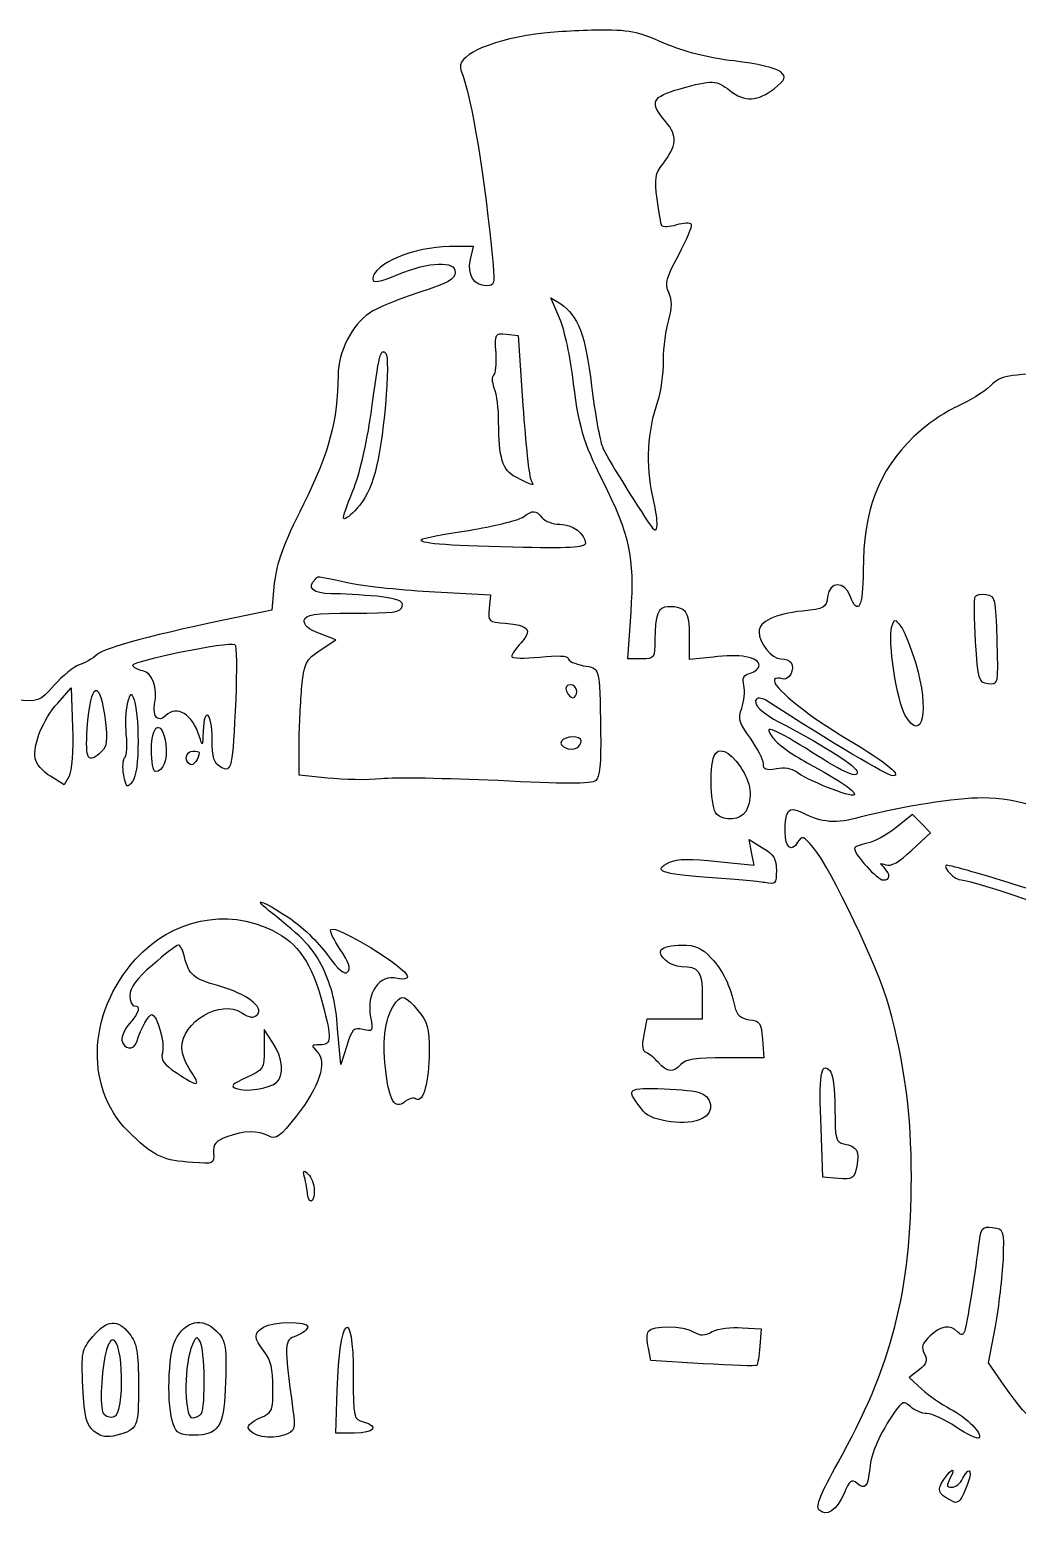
# Model space of a CAD drawing. Extents: x 0 to 1280, y 0 to 707.
# Drawn here: x 254.9 to 482.5, y 364.1 to 707 of the extents above; entities that cross this region are included whole.
import ezdxf

# ---------------------------------------------------------------- set-up
doc = ezdxf.new("R2010")
doc.units = 0
doc.layers.get('0').update_dxf_attribs({"linetype": 'CONTINUOUS'})

msp = doc.modelspace()

# ---------------------------------------------------------------- linework, layer by layer
at = {"color": 7}
for points in [[(371.5, 706)], [(336.9, 620.5)], [(373, 594.5)], [(328.5, 579.5)], [(477.8, 566.2)], [(459.1, 560.9)], [(302.4, 552.7)], [(378.6, 554.5)], [(272.4, 547.3)], [(279.9, 543)], [(286.3, 542.3)], [(377.5, 543)], [(294, 540.4)], [(418.7, 537.1)], [(264, 534.9)], [(427, 513.2)], [(314.5, 502.4)], [(310.8, 499.4)], [(283.2, 491.4)], [(412, 493)], [(344.4, 480.9)], [(409, 462.1)], [(440.5, 458.2)], [(320.5, 439.5)], [(277.9, 406.4)], [(298, 407)], [(319, 408)], [(408, 406.8)], [(272.6, 402.7)], [(292.1, 403)], [(329.5, 396.7)], [(467, 373)]]:
    msp.add_lwpolyline(points, close=True, dxfattribs=at)
for points in [[(356.5, 654), (357.2, 657), (351.7, 657)], [(376.9, 640.9), (375, 645.2), (377.3, 643.8)], [(364.8, 636.8), (367.5, 636.5), (368.6, 620.4), (368.6, 620.4)], [(311.3, 579.4), (310.7, 573.2), (302.6, 571.5)], [(348.3, 577.4), (361.1, 576.7), (360.8, 573.6)], [(395.9, 562), (392.8, 562), (393.5, 572.8)], [(321.9, 564), (325.5, 566.4), (321.7, 567.8)], [(412.4, 562.4), (407, 561.8), (407, 567.3)], [(261.4, 551.8), (264.5, 555.3), (264.8, 546.2)], [(323.6, 534.5), (317, 535.2), (317, 541.8)], [(264, 534.9), (262.9, 532.9), (259.7, 534.9)], [(458.2, 517.9), (462.5, 521.9), (460.4, 524), (458.4, 526.1), (454.6, 523.1), (454.6, 523.1)], [(413.4, 515.3), (421.9, 514.4), (421.3, 517.4), (420.7, 520.3), (423.8, 518.4)], [(396.5, 475.3), (397.2, 479), (403.6, 479), (410, 479), (410, 484.4)], [(328, 472.8), (326.6, 468.5), (325.9, 476.7)], [(311, 473.5), (309, 476.5), (309, 471.9), (309, 471.9)], [(423.8, 474.3), (424.1, 470), (415.2, 470)], [(441.3, 442.2), (437.7, 442.5), (437.3, 453.8)], [(479.5, 394.5), (475.9, 399.7), (477.5, 408.1)], [(419.1, 407.8), (423.5, 407.5), (423.2, 403.5)], [(410.1, 399.5), (398.1, 400.2), (397.5, 403.1)], [(459.9, 398.1), (457.6, 396.3), (460.5, 393.6)], [(329.8, 383.5), (325.5, 383.5), (325.8, 393.3)]]:
    msp.add_lwpolyline(points, dxfattribs=at)
for points in [[(385.3, 706.9), (380.5, 706.8), (374.3, 706.4), (371.5, 706)], [(401.1, 703.9), (395, 706.6), (393.2, 707), (385.3, 706.9)], [(371.5, 706), (360.2, 704.3), (353.1, 700.9), (354.3, 697.7)], [(417.3, 699.8), (411.1, 700.5), (405.9, 701.9), (401.1, 703.9)], [(428, 697.3), (427.1, 698.1), (422.5, 699.2), (417.3, 699.8)], [(354.3, 697.7), (356.9, 690.9), (359.8, 673.4), (361.7, 652.8)], [(426.5, 693.4), (429.1, 695.6), (429.3, 696), (428, 697.3)], [(401.5, 685.8), (397.7, 690.3), (398.2, 691.5), (404.8, 693.4)], [(404.8, 693.4), (412.2, 695.5), (413.2, 695.4), (416.3, 693)], [(416.3, 693), (419.6, 690.3), (422.8, 690.5), (426.5, 693.4)], [(400.8, 676), (404.1, 680.3), (404.3, 682.5), (401.5, 685.8)], [(399.5, 668), (398.9, 672.6), (399.1, 673.9), (400.8, 676)], [(400.6, 661.8), (400.4, 662.2), (399.9, 665), (399.5, 668)], [(404, 662), (402.4, 661.5), (400.8, 661.5), (400.6, 661.8)], [(407.4, 662.1), (407.2, 662.5), (405.6, 662.5), (404, 662)], [(404.5, 655.1), (406.3, 658.6), (407.7, 661.7), (407.4, 662.1)], [(351.7, 657), (343.6, 657), (334, 653), (334, 649.5)], [(402.2, 646.4), (401.3, 648.5), (401.6, 649.8), (404.5, 655.1)], [(339.8, 650.6), (347.1, 653.6), (353, 653.8), (353, 651.1)], [(360.2, 648), (357.3, 648), (355.7, 650.5), (356.5, 654)], [(361.7, 652.8), (362.1, 648.5), (362, 648), (360.2, 648)], [(334, 649.5), (334, 648.6), (335.5, 648.8), (339.8, 650.6)], [(353, 651.1), (353, 649.5), (351.3, 648.6), (344.8, 646.5)], [(344.8, 646.5), (340.2, 645), (335, 642.9), (333.2, 641.7)], [(402.2, 640.1), (403, 643), (403, 644.6), (402.2, 646.4)], [(333.2, 641.7), (329.2, 639), (326, 632.7), (326, 627.4)], [(377.3, 643.8), (381.3, 641.1), (383, 636.7), (384.4, 624.9)], [(380, 627.5), (379.4, 632.4), (378, 638.4), (376.9, 640.9)], [(401, 630.8), (401, 633.8), (401.5, 638), (402.2, 640.1)], [(362.4, 632.5), (362.1, 637), (362.2, 637.1), (364.8, 636.8)], [(333.6, 618.6), (335.5, 632.7), (335.8, 633.6), (337, 632.4)], [(337, 632.4), (337.5, 631.9), (337.5, 627.1), (336.9, 620.5)], [(361.9, 627.4), (362.3, 627.7), (362.5, 630), (362.4, 632.5)], [(399.7, 621.4), (400.4, 623.5), (401, 627.7), (401, 630.8)], [(492.9, 627.8), (479.6, 627.5), (479, 627.4), (476.3, 624.9)], [(326, 627.4), (325.9, 616.9), (324, 609.6), (318, 597.6)], [(362, 624.4), (361.5, 625.8), (361.4, 627.1), (361.9, 627.4)], [(363, 616.6), (363, 619.5), (362.6, 623), (362, 624.4)], [(387, 603), (382.5, 612), (381.4, 615.6), (380, 627.5)], [(384.4, 624.9), (385.2, 618.6), (386.3, 612.3), (386.9, 610.9)], [(476.3, 624.9), (474.8, 623.4), (471.3, 621.3), (468.5, 620.1)], [(398.5, 599.4), (396.9, 606.7), (397.3, 614.5), (399.7, 621.4)], [(329.4, 600.7), (330.9, 604.2), (332.6, 611.5), (333.6, 618.6)], [(336.9, 620.5), (335.7, 607), (333.9, 600.4), (330.4, 596.7)], [(368.6, 620.4), (369.2, 611.6), (370, 603.8), (370.5, 603.1)], [(468.5, 620.1), (465.8, 618.9), (461.3, 615.8), (458.7, 613.2)], [(366.9, 603.9), (363.9, 605.4), (363, 608.3), (363, 616.6)], [(386.9, 610.9), (387.7, 608.8), (394.6, 597.6), (398.2, 592.5)], [(458.7, 613.2), (450.4, 605.2), (447, 596.2), (447, 582.3)], [(370.5, 603.1), (371.3, 601.7), (371.2, 601.7), (366.9, 603.9)], [(327.3, 594.3), (327.1, 594.6), (328, 597.5), (329.4, 600.7)], [(393.5, 572.8), (394.4, 585.4), (393.2, 590.6), (387, 603)], [(318, 597.6), (313.3, 588.2), (311.8, 584.1), (311.3, 579.4)], [(330.4, 596.7), (329, 595.1), (327.6, 594.1), (327.3, 594.3)], [(398.2, 592.5), (399.8, 590.2), (400, 593.2), (398.5, 599.4)], [(356.1, 591.6), (361.8, 592.5), (367.4, 593.9), (368.5, 594.6)], [(368.5, 594.6), (371, 596.4), (371.5, 596.3), (373, 594.5)], [(373, 594.5), (373.7, 593.7), (375.5, 593), (377.1, 593)], [(345.2, 589.5), (345.4, 589.8), (350.3, 590.7), (356.1, 591.6)], [(377.1, 593), (380, 593), (383, 590.8), (383, 588.6)], [(366.3, 587.7), (350.2, 588.1), (344.3, 588.6), (345.2, 589.5)], [(383, 588.6), (383, 587.6), (379.2, 587.4), (366.3, 587.7)], [(324.4, 577), (320.2, 577), (318.7, 578.4), (320.7, 580.3)], [(320.7, 580.3), (321.5, 581.1), (320.2, 581.3), (328.5, 579.5)], [(444, 576.5), (442.7, 580), (439.2, 579.9), (438.8, 576.3)], [(447, 582.3), (447, 573.9), (445.8, 571.7), (444, 576.5)], [(334.9, 576.4), (331.5, 576.7), (326.7, 577), (324.4, 577)], [(328.5, 579.5), (332.4, 578.7), (341.3, 577.8), (348.3, 577.4)], [(340.8, 574.1), (341, 575.4), (339.8, 575.8), (334.9, 576.4)], [(438.8, 576.3), (438.5, 573.7), (438.1, 573.5), (433, 573)], [(472.9, 566), (472.6, 571.2), (472.5, 575.9), (472.8, 576.3)], [(472.8, 576.3), (473, 576.8), (474.2, 577), (475.3, 576.8)], [(475.3, 576.8), (477.4, 576.5), (477.5, 575.9), (477.8, 566.2)], [(329.5, 572.5), (338.7, 572.5), (340.5, 572.7), (340.8, 574.1)], [(360.8, 573.6), (360.5, 570.6), (360.7, 570.5), (364.5, 570.2)], [(402, 574), (399.8, 574), (399, 572.1), (399, 566.4)], [(407, 567.3), (407, 573), (406.2, 574), (402, 574)], [(433, 573), (426.6, 572.3), (423, 570.6), (423, 568.2)], [(302.6, 571.5), (284, 567.7), (272.4, 564.6), (270.5, 563)], [(321.7, 567.8), (319.2, 568.8), (318, 569.8), (318.2, 570.9)], [(318.2, 570.9), (318.5, 572.2), (320.3, 572.5), (329.5, 572.5)], [(364.5, 570.2), (369.9, 569.8), (370.9, 568.6), (368.2, 565.7)], [(456.7, 548.9), (454.8, 552.2), (452.6, 566.3), (453.6, 569.4)], [(453.6, 569.4), (454.2, 571.3), (454.3, 571.3), (455.7, 569.4)], [(455.7, 569.4), (456.5, 568.4), (458, 564.5), (459.1, 560.9)], [(278.7, 560.5), (278.5, 561.5), (300.8, 566.1), (302.2, 565.3)], [(399, 566.4), (399, 562.1), (398.9, 562), (395.9, 562)], [(423, 568.2), (423, 565.6), (425.9, 562), (428, 562)], [(475.8, 556.2), (473.6, 556.5), (473.5, 557.1), (472.9, 566)], [(477.8, 566.2), (478.1, 555.9), (478.1, 555.9), (475.8, 556.2)], [(270.5, 563), (269.4, 562), (267.5, 560.9), (266.3, 560.6)], [(302.2, 565.3), (302.6, 565.1), (302.7, 559.4), (302.4, 552.7)], [(317.6, 555), (318.2, 561.2), (318.5, 561.7), (321.9, 564)], [(368.2, 565.7), (367, 564.4), (366, 563), (366, 562.5)], [(366, 562.5), (366, 562.1), (368.9, 562), (372.5, 562.4)], [(372.5, 562.4), (376.5, 562.8), (379, 562.7), (379, 562.1)], [(423, 560.5), (423, 562.4), (418.5, 563.2), (412.4, 562.4)], [(266.3, 560.6), (265.1, 560.2), (262.5, 558.1), (260.6, 555.9)], [(281, 559.2), (279.8, 559.4), (278.8, 560), (278.7, 560.5)], [(283.7, 551.5), (284.5, 555.3), (283.2, 558.8), (281, 559.2)], [(379, 562.1), (379, 561.5), (380.6, 560.8), (382.5, 560.4)], [(382.5, 560.4), (386.4, 559.7), (386.2, 560.8), (386.5, 545.2)], [(421, 558.7), (422.1, 559), (423, 559.8), (423, 560.5)], [(428, 562), (429, 562), (430.1, 561.6), (430.4, 561.1)], [(430.4, 561.1), (431.4, 559.6), (429.8, 556.8), (428.4, 557.4)], [(459.1, 560.9), (462.3, 550.3), (460.7, 542.2), (456.7, 548.9)], [(260.6, 555.9), (257.1, 552.1), (256.9, 552), (251.7, 552.6)], [(268.2, 545.9), (269, 557), (271.1, 557.8), (272.4, 547.3)], [(379.5, 556), (378.6, 556), (378.3, 555.4), (378.6, 554.5)], [(381, 554.5), (381, 555.3), (380.3, 556), (379.5, 556)], [(419, 550.6), (419.6, 552.2), (419.8, 554.5), (419.5, 555.8)], [(419.5, 555.8), (419.1, 557.6), (419.4, 558.3), (421, 558.7)], [(426.6, 557.2), (425.8, 555.8), (433.4, 549.5), (441.7, 544.5)], [(428.4, 557.4), (427.7, 557.7), (426.9, 557.6), (426.6, 557.2)], [(277.5, 551.7), (278.2, 554.3), (278.3, 554.3), (279, 552.5)], [(279, 552.5), (279.5, 551.4), (279.9, 547.1), (279.9, 543)], [(302.4, 552.7), (301.7, 536.6), (301.5, 535.7), (299, 537)], [(317, 541.8), (317, 545.5), (317.3, 551.4), (317.6, 555)], [(378.6, 554.5), (379, 553.7), (379.6, 553), (380.1, 553)], [(380.1, 553), (380.6, 553), (381, 553.7), (381, 554.5)], [(422.4, 552.7), (421.4, 551.7), (423.7, 549.4), (427.8, 547.3)], [(424.8, 552.3), (423.9, 552.9), (422.8, 553.1), (422.4, 552.7)], [(453.9, 535), (452.6, 535), (439.8, 542.6), (424.8, 552.3)], [(256.2, 539), (255.7, 542.2), (257.9, 547.9), (261.4, 551.8)], [(277.2, 544.5), (277, 546.9), (277.1, 550.1), (277.5, 551.7)], [(286.3, 548.9), (284.6, 547.2), (283.2, 548.6), (283.7, 551.5)], [(294, 544.2), (292.5, 549.2), (288.8, 551.4), (286.3, 548.9)], [(297, 543.5), (297, 549.6), (295.1, 551.2), (294.9, 545.3)], [(421, 543.7), (418.4, 547.3), (418.1, 548.2), (419, 550.6)], [(264.8, 546.2), (265, 540.8), (264.6, 536.1), (264, 534.9)], [(271.5, 540.6), (268.4, 537.6), (267.7, 538.7), (268.2, 545.9)], [(272.4, 547.3), (272.9, 543.3), (272.7, 541.8), (271.5, 540.6)], [(283, 541), (283, 547.2), (285.5, 548.1), (286.3, 542.3)], [(294.9, 545.3), (294.8, 541.7), (294.8, 541.6), (294, 544.2)], [(426.6, 545.4), (424.9, 546), (424.8, 545.9), (426.2, 543.8)], [(435.1, 540.5), (431.5, 542.8), (427.7, 545), (426.6, 545.4)], [(427.8, 547.3), (436, 543.2), (445, 537.5), (445.5, 536.2)], [(276.9, 539.3), (277.3, 539.7), (277.5, 542.1), (277.2, 544.5)], [(279.9, 543), (279.9, 538.2), (279.5, 534.9), (278.6, 533.7)], [(286.3, 542.3), (286.7, 538.6), (285.7, 536), (283.9, 536)], [(299, 537), (297.4, 537.9), (297, 539.1), (297, 543.5)], [(377.5, 543), (376.7, 541.8), (379.5, 540.6), (381, 541.5)], [(382, 543.1), (382, 544.3), (378.3, 544.3), (377.5, 543)], [(381, 541.5), (381.5, 541.8), (382, 542.5), (382, 543.1)], [(386.5, 545.2), (386.6, 537.8), (386.3, 534.7), (385.4, 533.9)], [(412.6, 539.5), (413.6, 541.9), (416.1, 540.9), (418.7, 537.1)], [(424, 537.8), (424, 538.8), (422.6, 541.4), (421, 543.7)], [(426.2, 543.8), (427, 542.5), (430.6, 539.9), (434.1, 538)], [(441.7, 544.5), (451.6, 538.6), (456.2, 535.1), (453.9, 535)], [(259.7, 534.9), (257.9, 536), (256.4, 537.8), (256.2, 539)], [(276.6, 535.2), (276.3, 536.9), (276.4, 538.8), (276.9, 539.3)], [(283.9, 536), (283.4, 536), (283, 538.3), (283, 541)], [(291.9, 537.6), (290.4, 538.5), (290.9, 540.7), (292.5, 540.7)], [(294, 540.4), (294, 539), (292.6, 537.1), (291.9, 537.6)], [(292.5, 540.7), (293.3, 540.7), (294, 540.6), (294, 540.4)], [(413.2, 526.2), (411.9, 527.5), (411.5, 536.7), (412.6, 539.5)], [(445.5, 536.2), (446.3, 534.1), (442.7, 535.6), (435.1, 540.5)], [(278.6, 533.7), (277.4, 532.1), (277.2, 532.2), (276.6, 535.2)], [(418.7, 537.1), (421.2, 533.4), (421.6, 530), (420, 526.9)], [(427, 536.6), (424.6, 536.2), (424, 536.4), (424, 537.8)], [(431.6, 535.9), (430.6, 536.7), (428.8, 537), (427, 536.6)], [(444.9, 530.6), (444.3, 529.9), (433.6, 534.2), (431.6, 535.9)], [(434.1, 538), (441.8, 533.9), (445.6, 531.2), (444.9, 530.6)], [(335.9, 534.3), (332.8, 534), (327.2, 534.1), (323.6, 534.5)], [(362.8, 533.9), (351.1, 534.4), (339, 534.7), (335.9, 534.3)], [(385.4, 533.9), (384.4, 533.1), (377.9, 533.1), (362.8, 533.9)], [(429, 522), (429, 527.2), (429.8, 528.1), (432.8, 526.6)], [(446.6, 525.6), (456.3, 528.1), (468.1, 530), (474.6, 530)], [(474.6, 530), (482.3, 530), (492.3, 526.9), (497.4, 523)], [(420, 526.9), (418.8, 524.8), (415, 524.4), (413.2, 526.2)], [(432.8, 526.6), (437.6, 524.2), (440.6, 524), (446.6, 525.6)], [(431.9, 519.7), (430.5, 517.3), (429, 518.5), (429, 522)], [(435.5, 518.5), (433.2, 521.2), (432.9, 521.3), (431.9, 519.7)], [(454.6, 523.1), (452.6, 521.5), (449.6, 519.8), (447.9, 519.5)], [(423.8, 518.4), (426.4, 516.9), (427, 515.9), (427, 513.2)], [(452.9, 482), (450.7, 490.3), (439.5, 513.8), (435.5, 518.5)], [(447.9, 519.5), (446.3, 519.1), (445, 518.6), (445, 518.3)], [(445, 518.3), (445, 516.8), (450.3, 511), (451.6, 511)], [(452.2, 514.5), (453.4, 514), (455.3, 515.1), (458.2, 517.9)], [(411.2, 511.6), (400.5, 512.3), (398.2, 513.2), (402.4, 515.1)], [(402.4, 515.1), (404.1, 515.9), (407.4, 516), (413.4, 515.3)], [(451.8, 513.9), (450.7, 514.9), (450.8, 515), (452.2, 514.5)], [(466.1, 514.4), (465.4, 513.8), (468.2, 511), (469.6, 511)], [(482, 509.9), (473.5, 512.6), (466.3, 514.6), (466.1, 514.4)], [(424.3, 510.4), (422.7, 510.7), (416.9, 511.2), (411.2, 511.6)], [(427, 513.2), (427, 510.1), (426.8, 509.9), (424.3, 510.4)], [(451.6, 511), (453.3, 511), (453.4, 512.2), (451.8, 513.9)], [(469.6, 511), (472.5, 511), (501.9, 500.8), (505.1, 498.7)], [(497.8, 505.5), (497.6, 505.3), (490.5, 507.3), (482, 509.9)], [(279.4, 492.8), (287.7, 502), (300.3, 504.6), (310.8, 499.4)], [(310, 504), (305.9, 507.2), (308.8, 506.2), (314.5, 502.4)], [(322.6, 490.5), (320.1, 495.5), (318.4, 497.3), (310, 504)], [(314.5, 502.4), (317.5, 500.5), (321.5, 496.6), (323.5, 493.8)], [(324.3, 499.6), (325.5, 500.8), (342, 490.7), (342, 488.7)], [(310.8, 499.4), (316.9, 496.4), (320, 491.8), (322.4, 482.5)], [(326.5, 495), (325, 497.2), (324, 499.3), (324.3, 499.6)], [(289.2, 496), (288.8, 496), (286.1, 493.9), (283.2, 491.4)], [(290.6, 493.3), (290.3, 494.8), (289.6, 496), (289.2, 496)], [(323.5, 493.8), (326.1, 490.2), (327.5, 489.1), (328.2, 489.8)], [(328.2, 489.8), (329, 490.6), (328.5, 492.1), (326.5, 495)], [(405.1, 491), (402.6, 491), (399.6, 493.5), (400.4, 494.8)], [(400.4, 494.8), (400.8, 495.5), (402.9, 496), (405.2, 496)], [(405.2, 496), (408.3, 496), (409.8, 495.4), (412, 493)], [(278.6, 452.1), (267.5, 462.2), (267.9, 480.1), (279.4, 492.8)], [(283.2, 491.4), (279.6, 488.3), (278, 486.1), (278, 484.4)], [(298.5, 486.6), (292.7, 488.2), (291.6, 489.1), (290.6, 493.3)], [(325.9, 476.7), (325.5, 482.6), (324.5, 486.5), (322.6, 490.5)], [(410, 484.4), (410, 489.9), (409.2, 491), (405.1, 491)], [(412, 493), (414.7, 490.1), (416.3, 486.8), (417.4, 481.8)], [(339.7, 488.3), (335.5, 489.4), (332.4, 484.9), (333.5, 479.4)], [(342, 488.7), (342, 488.2), (341, 488), (339.7, 488.3)], [(278, 484.4), (278, 483.1), (278.5, 482), (279, 482)], [(290, 472.3), (290, 478.3), (298.9, 483.6), (303.8, 480.4)], [(307.4, 480), (309, 481.7), (305, 484.7), (298.5, 486.6)], [(339.3, 482.8), (340.7, 484.6), (341.6, 484.3), (344.4, 480.9)], [(279, 482), (280.6, 482), (280.2, 480.5), (278, 478)], [(303.8, 480.4), (305.6, 479.2), (306.5, 479.1), (307.4, 480)], [(322.4, 482.5), (324.6, 474.4), (324.5, 473), (321.8, 473)], [(336.9, 467.7), (336.1, 474.3), (337, 479.9), (339.3, 482.8)], [(344.4, 480.9), (346.6, 478.3), (347, 476.9), (347, 471.5)], [(417.4, 481.8), (417.9, 479.8), (418.7, 479.1), (420.8, 478.8)], [(458.1, 442.5), (458.1, 456.9), (456.6, 468.5), (452.9, 482)], [(278, 478), (276.8, 476.7), (276.1, 474.9), (276.2, 474.1)], [(279.6, 473.7), (280.7, 477), (282.3, 480), (283.1, 480)], [(283.1, 480), (284.3, 480), (286.2, 473.2), (285.5, 471.1)], [(331.7, 476.5), (329.6, 477.1), (329.2, 476.6), (328, 472.8)], [(333.5, 479.4), (334.1, 476.1), (334, 476), (331.7, 476.5)], [(420.8, 478.8), (423.2, 478.5), (423.5, 478.1), (423.8, 474.3)], [(276.2, 474.1), (276.6, 471.9), (278.9, 471.6), (279.6, 473.7)], [(311.8, 464.3), (313.6, 465.7), (313.3, 470.1), (311, 473.5)], [(397, 471.2), (396.2, 471.4), (396, 472.7), (396.5, 475.3)], [(285.5, 471.1), (285.1, 469.6), (285.8, 468.5), (288.7, 466.6)], [(292.1, 466.9), (290.9, 468.5), (290, 470.9), (290, 472.3)], [(309, 471.9), (309, 467.5), (308.8, 467.2), (304.9, 465.5)], [(321.2, 471.4), (323.5, 469), (321.7, 463.4), (316.4, 456.6)], [(321.8, 473), (319.8, 473), (319.7, 472.9), (321.2, 471.4)], [(347, 471.5), (347, 464.5), (345.6, 459.5), (344, 460.5)], [(399.8, 468.9), (399, 469.9), (397.7, 470.9), (397, 471.2)], [(415.2, 470), (408.5, 470), (405.9, 469.6), (405, 468.5)], [(288.7, 466.6), (293.6, 463.2), (294.6, 463.3), (292.1, 466.9)], [(341.4, 459.9), (339, 457.9), (337.7, 460.2), (336.9, 467.7)], [(405, 468.5), (403.3, 466.5), (401.8, 466.6), (399.8, 468.9)], [(437.3, 453.8), (436.8, 465.9), (437.2, 469.2), (439.3, 467.1)], [(439.3, 467.1), (440, 466.4), (440.5, 462.9), (440.5, 458.2)], [(304.9, 465.5), (301.5, 463.9), (301.1, 463.5), (302.6, 462.9)], [(302.6, 462.9), (304.8, 462.1), (310, 462.9), (311.8, 464.3)], [(396.4, 457.6), (392.3, 462.9), (392.4, 463), (399.7, 462.9)], [(344, 460.5), (343.4, 460.9), (342.2, 460.6), (341.4, 459.9)], [(399.7, 462.9), (403.4, 462.8), (407.6, 462.5), (409, 462.1)], [(409, 462.1), (412.3, 461.2), (412.9, 457.5), (409.9, 456)], [(316.4, 456.6), (312.6, 451.8), (311.7, 451.1), (310, 452)], [(409.9, 456), (406.7, 454.2), (398.3, 455.3), (396.4, 457.6)], [(440.5, 458.2), (440.5, 451.3), (440.7, 450.5), (442.5, 450.2)], [(310, 452), (307.5, 453.3), (304.4, 453.3), (300.4, 451.8)], [(292.5, 445.9), (285.8, 446.3), (283.8, 447.2), (278.6, 452.1)], [(300.4, 451.8), (297.8, 450.9), (297.2, 450.1), (297.3, 448.1)], [(442.5, 450.2), (445.6, 449.6), (446.3, 448.5), (445.5, 445)], [(297.3, 448.1), (297.5, 445.6), (297.3, 445.5), (292.5, 445.9)], [(318.4, 442), (317.8, 444.1), (317.9, 444.3), (319.1, 443.2)], [(319.1, 443.2), (319.9, 442.5), (320.5, 440.8), (320.5, 439.5)], [(441.2, 376.7), (453.5, 398.6), (458.2, 416.6), (458.1, 442.5)], [(445.5, 445), (444.9, 442.1), (444.5, 441.9), (441.3, 442.2)], [(319, 438.3), (319, 438.9), (318.7, 440.6), (318.4, 442)], [(320.5, 439.5), (320.6, 438.1), (320.2, 437), (319.8, 437)], [(319.8, 437), (319.4, 437), (319, 437.6), (319, 438.3)], [(476.8, 430.8), (474.3, 431.1), (474.1, 430.8), (473.5, 426.3)], [(479.3, 423.5), (479.5, 430.4), (479.5, 430.5), (476.8, 430.8)], [(473.5, 426.3), (472.6, 419.2), (470.9, 408.7), (470.4, 407.1)], [(477.5, 408.1), (478.3, 412.7), (479.1, 419.7), (479.3, 423.5)], [(325.8, 393.3), (326.3, 410.6), (329.5, 413.5), (329.5, 396.7)], [(269.5, 405.8), (272.8, 409.7), (275.2, 409.9), (277.9, 406.4)], [(288.5, 405), (290.8, 409.4), (294.7, 410.3), (298, 407)], [(308.8, 407.9), (311, 409.3), (319, 409.3), (319, 408)], [(397.5, 407), (398.4, 408.4), (405.6, 408.3), (408, 406.8)], [(468.8, 406.8), (467, 408.6), (464.9, 408.3), (462.4, 405.9)], [(267.2, 394.1), (266.8, 402.2), (266.9, 402.7), (269.5, 405.8)], [(274, 405), (273.6, 405), (273, 404), (272.6, 402.7)], [(274.4, 387.3), (276.9, 388.3), (276.6, 405), (274, 405)], [(277.9, 406.4), (279.7, 404.1), (280, 402.3), (280, 394.4)], [(288, 385.6), (286.5, 389.5), (286.8, 401.7), (288.5, 405)], [(294.2, 404.6), (293.4, 406), (293.1, 405.7), (292.1, 403)], [(298, 407), (300.2, 404.8), (300.4, 403.6), (300, 393.5)], [(309, 402.3), (306.5, 405.4), (306.5, 406.6), (308.8, 407.9)], [(316.4, 405.9), (313.5, 404.9), (313.5, 404.5), (315.6, 388.8)], [(319, 408), (319, 407.4), (317.8, 406.5), (316.4, 405.9)], [(397.5, 403.1), (397.1, 404.7), (397.1, 406.4), (397.5, 407)], [(408, 406.8), (409.5, 405.9), (410.4, 405.9), (412.2, 406.9)], [(412.2, 406.9), (413.6, 407.6), (416.6, 408), (419.1, 407.8)], [(462.4, 405.9), (460.6, 404.2), (460.3, 403.3), (461.1, 401.8)], [(470.4, 407.1), (470, 406), (469.7, 405.9), (468.8, 406.8)], [(272.6, 402.7), (271.4, 397.8), (271, 389.4), (271.9, 388.1)], [(292.1, 403), (290.4, 398), (290.6, 387), (292.4, 387)], [(294.5, 388), (295.5, 389.7), (295.3, 402.7), (294.2, 404.6)], [(311, 394), (311, 398.2), (310.5, 400.4), (309, 402.3)], [(423.2, 403.5), (423, 401.3), (422.7, 399.3), (422.5, 399.1)], [(461.1, 401.8), (461.9, 400.3), (461.7, 399.5), (459.9, 398.1)], [(422.5, 399.1), (422.3, 398.9), (416.7, 399.1), (410.1, 399.5)], [(280, 394.4), (280, 384.7), (279.9, 384.4), (275, 383)], [(329.5, 396.7), (329.5, 387), (329.6, 386.6), (331.8, 386.1)], [(486.6, 391), (489.7, 383.2), (485.9, 385.1), (479.5, 394.5)], [(269.8, 383.9), (268, 385.4), (267.6, 387), (267.2, 394.1)], [(300, 393.5), (299.7, 385.1), (298.3, 383), (292.8, 383)], [(308, 387), (310.8, 388.2), (311, 388.5), (311, 394)], [(457.9, 389.6), (456.4, 391), (456.1, 390.9), (454.2, 388.3)], [(460.5, 393.6), (462.2, 392.1), (465.1, 390.1), (467, 389.1)], [(271.9, 388.1), (272.4, 387.3), (273.5, 387), (274.4, 387.3)], [(292.4, 387), (293.2, 387), (294.2, 387.5), (294.5, 388)], [(315.6, 388.8), (316.2, 384.3), (316.1, 384), (313.5, 383)], [(454.2, 388.3), (450.9, 383.5), (448.8, 378.9), (448.5, 375.3)], [(461.7, 388), (460.6, 388), (458.9, 388.7), (457.9, 389.6)], [(468.4, 384.9), (465.8, 386.6), (462.8, 388), (461.7, 388)], [(467, 389.1), (471, 387), (474.6, 383.3), (473.7, 382.4)], [(292.8, 383), (289.6, 383), (288.8, 383.4), (288, 385.6)], [(305.3, 384.7), (305.1, 385.3), (306.3, 386.3), (308, 387)], [(313.5, 383), (310.5, 381.9), (305.9, 382.8), (305.3, 384.7)], [(331.8, 386.1), (335.6, 385.1), (334.3, 383.5), (329.8, 383.5)], [(473.7, 382.4), (473.4, 382), (471, 383.2), (468.4, 384.9)], [(275, 383), (272.7, 382.4), (271.5, 382.6), (269.8, 383.9)], [(436.8, 365.8), (436, 366.6), (437.3, 369.7), (441.2, 376.7)], [(448.5, 375.3), (448.1, 371.1), (447.5, 370.4), (445.6, 371.9)], [(465.6, 372.8), (467.5, 375.6), (468.4, 375.7), (467, 373)], [(470, 373.1), (471.8, 376.5), (472.3, 374.5), (470.6, 370.6)], [(445.6, 371.9), (444.3, 373), (443.8, 372.6), (442.6, 369.6)], [(467.1, 368), (464.2, 369.5), (463.9, 370.4), (465.6, 372.8)], [(467, 373), (466.2, 371.4), (466.2, 371), (467.4, 371)], [(470.6, 370.6), (469.3, 367.4), (468.8, 367), (467.1, 368)], [(467.4, 371), (468.3, 371), (469.4, 371.9), (470, 373.1)], [(442.6, 369.6), (441, 365.7), (438.5, 364.1), (436.8, 365.8)]]:
    msp.add_open_spline(points, degree=3, dxfattribs=at)

doc.saveas('drawing.dxf')
